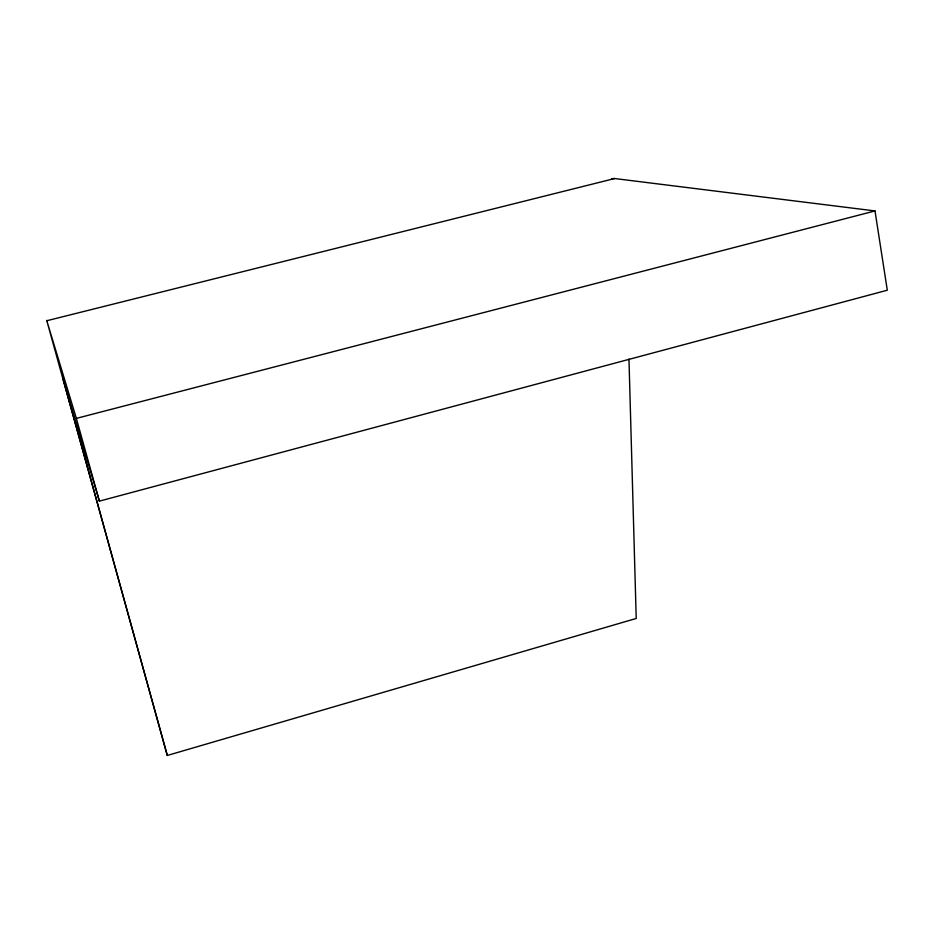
<?xml version="1.0" encoding="UTF-8"?>
<svg xmlns="http://www.w3.org/2000/svg" width="934" height="934" viewBox="0 0 934 934"><rect width="100%" height="100%" fill="white"/><g stroke="black" fill="none" stroke-linecap="round" stroke-linejoin="round"><path stroke-width="1.4" d="M611.478 179.083A57.78 17.314 76.7 0 1 614.642 178.534L874.995 210.932L887.3 290.217L99.378 501.138L76.366 418.385L46.7 320.362L167.291 755.466L636.217 618.46L628.967 359.076M76.366 418.385L874.995 210.932M46.817 320.736L614.642 178.534M99.378 501.138L63.092 379.181L167.291 755.466"/></g></svg>
